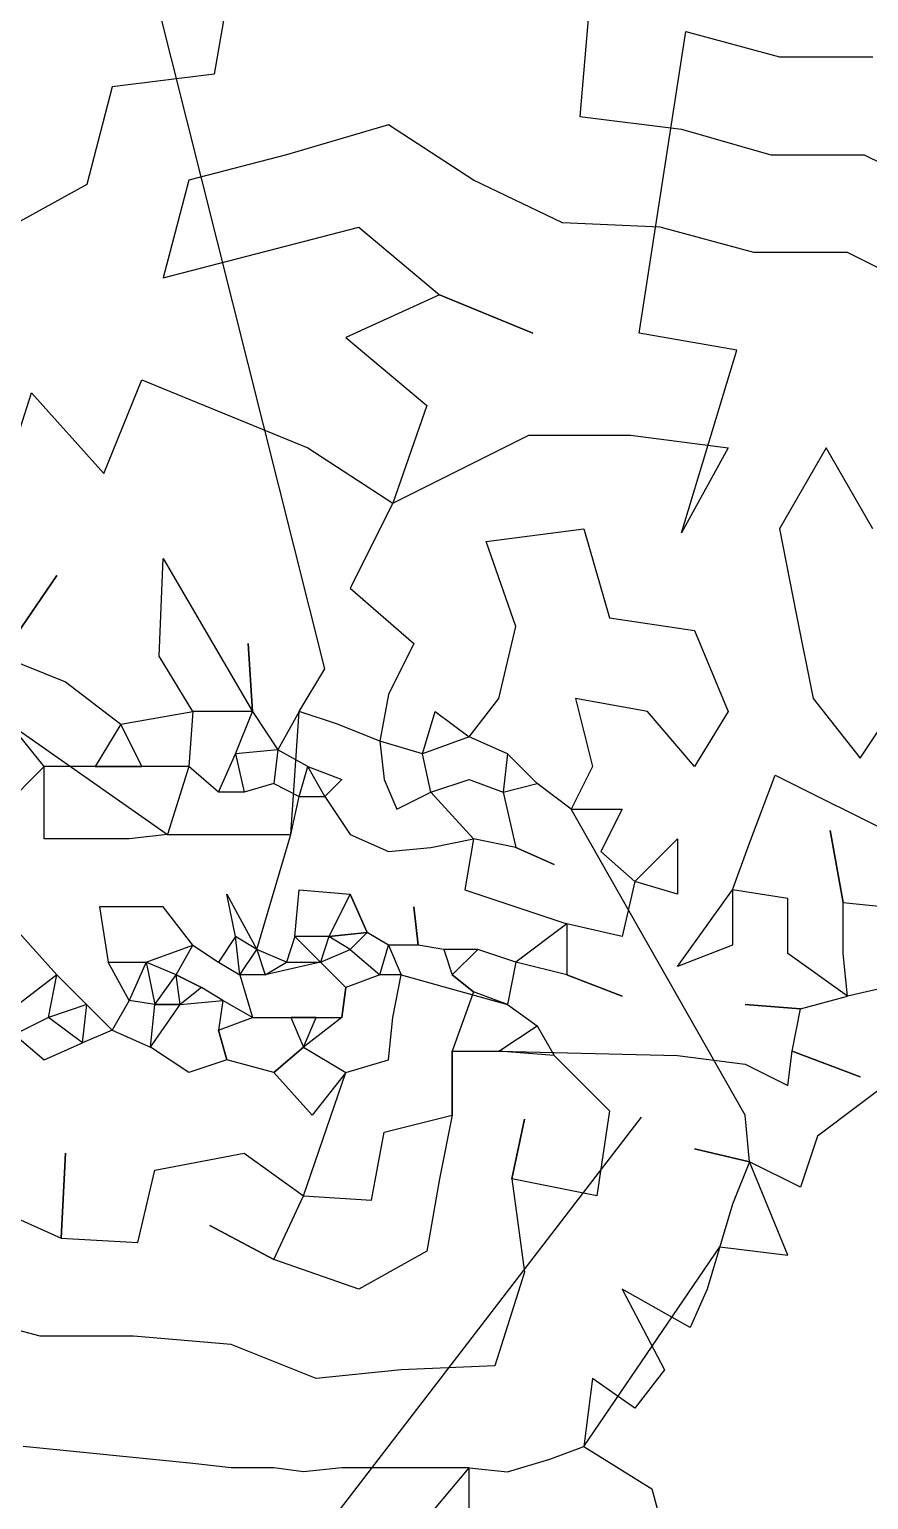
# Model space of a CAD drawing. Header units: metres. Extents: x -30499 to 36140, y -32767 to 32822.
# Drawn here: x -7963 to 2958, y -4977 to 14157 of the extents above; entities that cross this region are included whole.
import ezdxf

# ---------------------------------------------------------------- set-up
doc = ezdxf.new("R2010")
doc.units = ezdxf.units.M
doc.layers.add('Draw', color=2, linetype='CONTINUOUS')

msp = doc.modelspace()

# ---------------------------------------------------------------- linework, layer by layer
at = {"layer": 'draw'}
for p, q in [((-4120, 5834), (-7382, 18830)), ((-5336, 14848), (-5557, 13576)), ((-691, 14295), (-801, 13023)), ((-27, 10203), (580, 14129)), ((580, 14129), (1797, 13798)), ((1797, 13798), (1797, 13798)), ((1797, 13798), (3014, 13798)), ((-6885, 13410), (-7217, 12138)), ((-5557, 13576), (-6885, 13410)), ((-801, 13023), (525, 12857)), ((-3290, 12913), (-4617, 12526)), ((-2184, 12194), (-3290, 12913)), ((525, 12857), (1686, 12526)), ((-4617, 12526), (-5889, 12194)), ((1686, 12526), (1686, 12526)), ((1686, 12526), (2903, 12526)), ((2903, 12526), (4009, 11973)), ((-7217, 12138), (-8820, 11254)), ((-5889, 12194), (-6221, 10922)), ((-1023, 11641), (-2184, 12194)), ((-6221, 10922), (-3677, 11585)), ((-3677, 11585), (-2626, 10701)), ((248, 11585), (-1023, 11641)), ((1465, 11254), (248, 11585)), ((248, 11585), (248, 11585)), ((2682, 11254), (1465, 11254)), ((1465, 11254), (1465, 11254)), ((3788, 10701), (2682, 11254)), ((2682, 11254), (2682, 11254)), ((-2626, 10701), (-3843, 10148)), ((-2626, 10701), (-1410, 10203)), ((-1410, 10203), (-2626, 10701)), ((-3843, 10148), (-2792, 9263)), ((1244, 9982), (-27, 10203)), ((525, 7604), (1244, 9982)), ((-6995, 8378), (-6498, 9595)), ((-6498, 9595), (-4341, 8710)), ((-8323, 8212), (-7935, 9429)), ((-7935, 9429), (-6995, 8378)), ((-2792, 9263), (-3235, 7991)), ((-3235, 7991), (-1465, 8876)), ((-1465, 8876), (-138, 8876)), ((-138, 8876), (1133, 8710)), ((-4341, 8710), (-3235, 7991)), ((1133, 8710), (525, 7604)), ((2405, 8710), (1797, 7659)), ((3014, 7659), (2405, 8710)), ((-3235, 7991), (-3788, 6885)), ((-3235, 7991), (-3235, 7991)), ((-2018, 7493), (-746, 7659)), ((-746, 7659), (-414, 6498)), ((1797, 7659), (1797, 7659)), ((1797, 7659), (2018, 6553)), ((-1631, 6387), (-2018, 7493)), ((-6276, 6000), (-6221, 7272)), ((-6221, 7272), (-5060, 5281)), ((-8323, 6000), (-7604, 7051)), ((-7604, 7051), (-8323, 6000)), ((-3788, 6885), (-3788, 6885)), ((-3788, 6885), (-2958, 6166)), ((2018, 6553), (2239, 5447)), ((-1852, 5447), (-1631, 6387)), ((-1631, 6387), (-1631, 6387)), ((-414, 6498), (-414, 6498)), ((-414, 6498), (691, 6332)), ((691, 6332), (1133, 5281)), ((-5060, 5281), (-5115, 6166)), ((-5115, 6166), (-5060, 5281)), ((-2958, 6166), (-3290, 5502)), ((-2958, 6166), (-2958, 6166)), ((-8323, 6000), (-7493, 5668)), ((-5834, 5281), (-6276, 6000)), ((-6276, 6000), (-6276, 6000)), ((-4451, 5281), (-4120, 5834)), ((-7493, 5668), (-6774, 5115)), ((-3290, 5502), (-3401, 4894)), ((-3290, 5502), (-3290, 5502)), ((-2239, 4949), (-1852, 5447)), ((-1852, 5447), (-1852, 5447)), ((82, 5281), (-857, 5447)), ((-857, 5447), (-635, 4562)), ((2239, 5447), (2848, 4673)), ((2848, 4673), (3401, 5502)), ((-6774, 5115), (-5834, 5281)), ((-5834, 5281), (-5889, 4562)), ((-5060, 5281), (-5834, 5281)), ((-5834, 5281), (-5834, 5281)), ((-5281, 4728), (-5060, 5281)), ((-5060, 5281), (-5060, 5281)), ((-5060, 5281), (-4728, 4783)), ((-4451, 5281), (-4728, 4783)), ((-4562, 3677), (-4451, 5281)), ((-3954, 5115), (-4451, 5281)), ((-4451, 5281), (-4451, 5281)), ((-2848, 4728), (-2682, 5281)), ((-2682, 5281), (-2682, 5281)), ((-2682, 5281), (-2239, 4949)), ((691, 4562), (82, 5281)), ((1133, 5281), (691, 4562)), ((-7770, 4562), (-8212, 5115)), ((-8212, 5115), (-6166, 3677)), ((-6774, 5115), (-7106, 4562)), ((-6498, 4562), (-6774, 5115)), ((-3401, 4894), (-3954, 5115)), ((-3954, 5115), (-3954, 5115)), ((-3401, 4894), (-3401, 4894)), ((-3401, 4894), (-3345, 4396)), ((-2848, 4728), (-3401, 4894)), ((-3401, 4894), (-3401, 4894)), ((-2239, 4949), (-2848, 4728)), ((-2239, 4949), (-2239, 4949)), ((-1742, 4728), (-2239, 4949)), ((-5502, 4230), (-5281, 4728)), ((-4728, 4783), (-5281, 4728)), ((-5281, 4728), (-5281, 4728)), ((-5281, 4728), (-5170, 4230)), ((-5281, 4728), (-5281, 4728)), ((-4728, 4783), (-4783, 4341)), ((-4728, 4783), (-4783, 4341)), ((-4341, 4562), (-4728, 4783)), ((-4728, 4783), (-4728, 4783)), ((-4728, 4783), (-4728, 4783)), ((-2737, 4230), (-2848, 4728)), ((-2848, 4728), (-2848, 4728)), ((-1742, 4728), (-1797, 4230)), ((-1354, 4341), (-1742, 4728)), ((-1742, 4728), (-1742, 4728)), ((-1354, 4341), (-1742, 4728)), ((2848, 4673), (2848, 4673)), ((-7770, 4562), (-8323, 4009)), ((-5889, 4562), (-7770, 4562)), ((-7770, 4562), (-7770, 4562)), ((-7770, 3622), (-7770, 4562)), ((-7106, 4562), (-6498, 4562)), ((-5889, 4562), (-6166, 3677)), ((-5889, 4562), (-5889, 4562)), ((-5502, 4230), (-5889, 4562)), ((-4451, 4175), (-4341, 4562)), ((-4341, 4562), (-4341, 4562)), ((-4341, 4562), (-3898, 4396)), ((-4120, 4175), (-4341, 4562)), ((-4341, 4562), (-4341, 4562)), ((-635, 4562), (-912, 4009)), ((-635, 4562), (-635, 4562)), ((691, 4562), (691, 4562)), ((1410, 3567), (1742, 4451)), ((1742, 4451), (3511, 3567)), ((-5170, 4230), (-5502, 4230)), ((-5502, 4230), (-5502, 4230)), ((-5170, 4230), (-5502, 4230)), ((-4783, 4341), (-5170, 4230)), ((-5170, 4230), (-5170, 4230)), ((-4783, 4341), (-4783, 4341)), ((-4783, 4341), (-4451, 4175)), ((-3898, 4396), (-4120, 4175)), ((-3898, 4396), (-3898, 4396)), ((-3345, 4396), (-3345, 4396)), ((-3345, 4396), (-3179, 4009)), ((-3179, 4009), (-2737, 4230)), ((-2737, 4230), (-2239, 4396)), ((-2737, 4230), (-2737, 4230)), ((-2184, 3622), (-2737, 4230)), ((-2239, 4396), (-2239, 4396)), ((-2239, 4396), (-1797, 4230)), ((-1797, 4230), (-1354, 4341)), ((-1797, 4230), (-1797, 4230)), ((-1797, 4230), (-1797, 4230)), ((-1797, 4230), (-1631, 3511)), ((-1354, 4341), (-1354, 4341)), ((-912, 4009), (-1354, 4341)), ((-4562, 3677), (-4451, 4175)), ((-4451, 4175), (-4451, 4175)), ((-4451, 4175), (-4451, 4175)), ((-4451, 4175), (-4120, 4175)), ((-4120, 4175), (-4120, 4175)), ((-4120, 4175), (-3788, 3677)), ((-3179, 4009), (-3179, 4009)), ((-912, 4009), (-912, 4009)), ((-912, 4009), (-248, 4009)), ((1354, 27), (-912, 4009)), ((-248, 4009), (-525, 3456)), ((-248, 4009), (-248, 4009)), ((-6166, 3677), (-6664, 3622)), ((-6166, 3677), (-4562, 3677)), ((-5004, 2184), (-4562, 3677)), ((-3788, 3677), (-3290, 3456)), ((2626, 2792), (2460, 3732)), ((2460, 3732), (2626, 2792)), ((-6664, 3622), (-7770, 3622)), ((-6664, 3622), (-6664, 3622)), ((-3290, 3456), (-2737, 3511)), ((-3290, 3456), (-3290, 3456)), ((-2737, 3511), (-2184, 3622)), ((-2737, 3511), (-2737, 3511)), ((-2184, 3622), (-2295, 2958)), ((-1631, 3511), (-2184, 3622)), ((-2184, 3622), (-2184, 3622)), ((-1631, 3511), (-1631, 3511)), ((-1631, 3511), (-1133, 3290)), ((-1133, 3290), (-1631, 3511)), ((-525, 3456), (-525, 3456)), ((-525, 3456), (-82, 3069)), ((-82, 3069), (470, 3622)), ((470, 3622), (470, 3622)), ((470, 3622), (470, 2903)), ((1189, 2958), (1410, 3567)), ((1410, 3567), (1410, 3567)), ((-82, 3069), (-248, 2350)), ((-82, 3069), (-82, 3069)), ((470, 2903), (-82, 3069)), ((-5281, 2350), (-5392, 2903)), ((-5392, 2903), (-5004, 2184)), ((-4507, 2350), (-4451, 2958)), ((-4451, 2958), (-4451, 2958)), ((-4451, 2958), (-3788, 2903)), ((-3788, 2903), (-4064, 2350)), ((-3567, 2405), (-3788, 2903)), ((-3788, 2903), (-3788, 2903)), ((-3788, 2903), (-3567, 2405)), ((-2295, 2958), (-2295, 2958)), ((-2295, 2958), (-967, 2516)), ((470, 1963), (1189, 2958)), ((470, 2903), (470, 2903)), ((1907, 2848), (1189, 2958)), ((1189, 2958), (1189, 2239)), ((-6221, 2737), (-7051, 2737)), ((-7051, 2737), (-7051, 2737)), ((-7051, 2737), (-6940, 2018)), ((-5834, 2239), (-6221, 2737)), ((-6221, 2737), (-6221, 2737)), ((-2903, 2239), (-2958, 2737)), ((-2958, 2737), (-2903, 2239)), ((1907, 2129), (1907, 2848)), ((2626, 2129), (2626, 2792)), ((2626, 2792), (2626, 2792)), ((2626, 2792), (3179, 2737)), ((-967, 2516), (-1631, 2018)), ((-967, 2516), (-967, 2516)), ((-967, 2516), (-967, 1852)), ((-248, 2350), (-967, 2516)), ((-8101, 2405), (-7604, 1852)), ((-5281, 2350), (-5502, 2018)), ((-5004, 2184), (-5281, 2350)), ((-5281, 2350), (-5281, 2350)), ((-5226, 1852), (-5281, 2350)), ((-5281, 2350), (-5281, 2350)), ((-4507, 2350), (-4617, 2018)), ((-3843, 1686), (-4507, 2350)), ((-4507, 2350), (-4507, 2350)), ((-4064, 2350), (-4507, 2350)), ((-4507, 2350), (-4507, 2350)), ((-4064, 2350), (-4175, 2018)), ((-4064, 2350), (-3567, 2405)), ((-3567, 2405), (-4064, 2350)), ((-4064, 2350), (-4064, 2350)), ((-3788, 2184), (-4064, 2350)), ((-4064, 2350), (-4064, 2350)), ((-3567, 2405), (-3788, 2184)), ((-3290, 2239), (-3567, 2405)), ((-3567, 2405), (-3567, 2405)), ((-6442, 2018), (-5834, 2239)), ((-6055, 1852), (-5834, 2239)), ((-5834, 2239), (-5834, 2239)), ((-5834, 2239), (-5502, 2018)), ((-5226, 1852), (-5004, 2184)), ((-4617, 2018), (-5004, 2184)), ((-5004, 2184), (-5004, 2184)), ((-5004, 2184), (-4894, 1852)), ((-4175, 2018), (-3788, 2184)), ((-3788, 2184), (-3788, 2184)), ((-3788, 2184), (-3401, 1852)), ((-3788, 2184), (-3788, 2184)), ((-3401, 1852), (-3290, 2239)), ((-2903, 2239), (-3290, 2239)), ((-3290, 2239), (-3290, 2239)), ((-3290, 2239), (-3124, 1852)), ((-3290, 2239), (-3290, 2239)), ((-2571, 2184), (-2903, 2239)), ((-2903, 2239), (-2903, 2239)), ((-2129, 2184), (-2571, 2184)), ((-2571, 2184), (-2571, 2184)), ((-2129, 2184), (-2571, 2184)), ((-2571, 2184), (-2460, 1852)), ((-2460, 1852), (-2129, 2184)), ((-1631, 2018), (-2129, 2184)), ((-2129, 2184), (-2129, 2184)), ((1189, 2239), (470, 1963)), ((1189, 2239), (1189, 2239)), ((2682, 1576), (1907, 2129)), ((2682, 1576), (2626, 2129)), ((2626, 2129), (2626, 2129)), ((-6940, 2018), (-6940, 2018)), ((-6940, 2018), (-6442, 2018)), ((-6664, 1520), (-6940, 2018)), ((-6940, 2018), (-6442, 2018)), ((-6442, 2018), (-6664, 1520)), ((-6442, 2018), (-6442, 2018)), ((-6442, 2018), (-6332, 1465)), ((-6055, 1852), (-6442, 2018)), ((-5502, 2018), (-5502, 2018)), ((-5502, 2018), (-5226, 1852)), ((-5502, 2018), (-5226, 1852)), ((-4894, 1852), (-4617, 2018)), ((-4175, 2018), (-4894, 1852)), ((-4617, 2018), (-4617, 2018)), ((-4617, 2018), (-4617, 2018)), ((-4617, 2018), (-4175, 2018)), ((-4175, 2018), (-4175, 2018)), ((-1631, 2018), (-1742, 1465)), ((-967, 1852), (-1631, 2018)), ((-1631, 2018), (-1631, 2018)), ((-7604, 1852), (-8765, 967)), ((-7714, 1299), (-7604, 1852)), ((-7604, 1852), (-7604, 1852)), ((-7604, 1852), (-6885, 1133)), ((-6332, 1465), (-6055, 1852)), ((-6055, 1852), (-6055, 1852)), ((-6000, 1465), (-6055, 1852)), ((-6055, 1852), (-6055, 1852)), ((-6055, 1852), (-5723, 1686)), ((-5723, 1686), (-6055, 1852)), ((-5226, 1852), (-5226, 1852)), ((-5226, 1852), (-5060, 1299)), ((-4894, 1852), (-5226, 1852)), ((-5226, 1852), (-5226, 1852)), ((-4894, 1852), (-4894, 1852)), ((-3401, 1852), (-3843, 1686)), ((-3124, 1852), (-3401, 1852)), ((-3401, 1852), (-3401, 1852)), ((-3401, 1852), (-3401, 1852)), ((-3235, 1299), (-3124, 1852)), ((-3124, 1852), (-3124, 1852)), ((-3124, 1852), (-1742, 1465)), ((-2184, 1631), (-2460, 1852)), ((-2460, 1852), (-2460, 1852)), ((-2460, 1852), (-2184, 1631)), ((-967, 1852), (-967, 1852)), ((-967, 1852), (-248, 1576)), ((-248, 1576), (-967, 1852)), ((-5723, 1686), (-6000, 1465)), ((-5447, 1520), (-5723, 1686)), ((-5723, 1686), (-5723, 1686)), ((-3898, 1299), (-3843, 1686)), ((-3843, 1686), (-3898, 1299)), ((-3843, 1686), (-3843, 1686)), ((-2184, 1631), (-2460, 857)), ((-1742, 1465), (-2184, 1631)), ((-2184, 1631), (-2184, 1631)), ((2073, 1410), (2682, 1576)), ((4783, 1631), (2295, -248)), ((3179, 1686), (2682, 1576)), ((2682, 1576), (2682, 1576)), ((-7217, 1465), (-7714, 1299)), ((-7272, 967), (-7217, 1465)), ((-7217, 1465), (-7217, 1465)), ((-6664, 1520), (-6885, 1133)), ((-6332, 1465), (-6664, 1520)), ((-6664, 1520), (-6664, 1520)), ((-6664, 1520), (-6664, 1520)), ((-6387, 912), (-6332, 1465)), ((-6387, 912), (-6000, 1465)), ((-6000, 1465), (-6332, 1465)), ((-6332, 1465), (-6332, 1465)), ((-6332, 1465), (-6332, 1465)), ((-6332, 1465), (-6000, 1465)), ((-6000, 1465), (-5447, 1520)), ((-6000, 1465), (-6000, 1465)), ((-5447, 1520), (-5502, 1133)), ((-5060, 1299), (-5447, 1520)), ((-5447, 1520), (-5447, 1520)), ((-5447, 1520), (-5447, 1520)), ((-1742, 1465), (-1742, 1465)), ((-1742, 1465), (-1354, 1189)), ((2073, 1410), (1354, 1465)), ((1354, 1465), (2073, 1410)), ((1963, 857), (2073, 1410)), ((2073, 1410), (2073, 1410)), ((-7714, 1299), (-8157, 1078)), ((-7714, 1299), (-7714, 1299)), ((-7272, 967), (-7714, 1299)), ((-5502, 1133), (-5060, 1299)), ((-5060, 1299), (-5060, 1299)), ((-5060, 1299), (-5060, 1299)), ((-5060, 1299), (-3898, 1299)), ((-4230, 1299), (-4562, 1299)), ((-4562, 1299), (-4396, 912)), ((-3898, 1299), (-4396, 912)), ((-4396, 912), (-4230, 1299)), ((-3898, 1299), (-3898, 1299)), ((-3290, 746), (-3235, 1299)), ((-3235, 1299), (-3235, 1299)), ((-1852, 857), (-1354, 1189)), ((-1354, 1189), (-1354, 1189)), ((-1354, 1189), (-1133, 801)), ((-1354, 1189), (-1133, 801)), ((-8157, 1078), (-7770, 746)), ((-7770, 746), (-7272, 967)), ((-6885, 1133), (-7272, 967)), ((-7272, 967), (-7272, 967)), ((-6885, 1133), (-6885, 1133)), ((-6885, 1133), (-6885, 1133)), ((-6885, 1133), (-6387, 912)), ((-5502, 1133), (-5502, 1133)), ((-5392, 746), (-5502, 1133)), ((-5502, 1133), (-5392, 746)), ((-6387, 912), (-6387, 912)), ((-5889, 580), (-6387, 912)), ((-4783, 580), (-4396, 912)), ((-4396, 912), (-4783, 580)), ((-4396, 912), (-4396, 912)), ((-4396, 912), (-4396, 912)), ((-4396, 912), (-3843, 580)), ((-2460, 857), (-2460, 857)), ((-2460, 857), (-2460, 27)), ((-2460, 27), (-2460, 857)), ((-2460, 857), (-1852, 857)), ((-1852, 857), (-1852, 857)), ((-1133, 801), (-1852, 857)), ((-1852, 857), (470, 801)), ((-1133, 801), (-1133, 801)), ((-1133, 801), (-414, 82)), ((470, 801), (1354, 691)), ((1907, 414), (1963, 857)), ((1963, 857), (1963, 857)), ((1963, 857), (2848, 525)), ((2848, 525), (1963, 857)), ((-7770, 746), (-7770, 746)), ((-5392, 746), (-5889, 580)), ((-5889, 580), (-5889, 580)), ((-4783, 580), (-5392, 746)), ((-5392, 746), (-5392, 746)), ((-4285, 27), (-4783, 580)), ((-4783, 580), (-4783, 580)), ((-4396, -1023), (-3843, 580)), ((-3843, 580), (-4285, 27)), ((-3843, 580), (-3290, 746)), ((-3843, 580), (-3843, 580)), ((-3290, 746), (-3290, 746)), ((1354, 691), (1354, 691)), ((1354, 691), (1907, 414)), ((1907, 414), (1907, 414)), ((0, 0), (-24858, -32324)), ((-4285, 27), (-4285, 27)), ((-3345, -193), (-2460, 27)), ((-2460, 27), (-2626, -801)), ((-2460, 27), (-2460, 27)), ((-414, 82), (-580, -1023)), ((-414, 82), (-414, 82)), ((1410, -580), (1354, 27)), ((-1686, -801), (-1520, -27)), ((-1520, -27), (-1686, -801)), ((-3511, -1078), (-3345, -193)), ((-3345, -193), (-3345, -193)), ((2295, -248), (2073, -912)), ((-7548, -1576), (-7493, -470)), ((-7493, -470), (-7548, -1576)), ((-6332, -691), (-5170, -470)), ((-5170, -470), (-4396, -1023)), ((1410, -580), (691, -414)), ((691, -414), (1410, -580)), ((-6553, -1631), (-6332, -691)), ((1410, -580), (1189, -1133)), ((2073, -912), (1410, -580)), ((1907, -1797), (1410, -580)), ((-2626, -801), (-2792, -1742)), ((-2626, -801), (-2626, -801)), ((-580, -1023), (-1686, -801)), ((-1686, -801), (-1520, -2018)), ((-8654, -1078), (-7548, -1576)), ((-4783, -1852), (-4396, -1023)), ((-4396, -1023), (-4396, -1023)), ((-4396, -1023), (-3511, -1078)), ((-3511, -1078), (-3511, -1078)), ((1189, -1133), (857, -2239)), ((1189, -1133), (1189, -1133)), ((-4783, -1852), (-5613, -1410)), ((-5613, -1410), (-4783, -1852)), ((-7548, -1576), (-7548, -1576)), ((-7548, -1576), (-6553, -1631)), ((-6553, -1631), (-6553, -1631)), ((-746, -4285), (1023, -1686)), ((1023, -1686), (1907, -1797)), ((-3677, -2239), (-4783, -1852)), ((-2792, -1742), (-3677, -2239)), ((-2792, -1742), (-2792, -1742)), ((-1520, -2018), (-1907, -3235)), ((635, -2737), (-248, -2239)), ((-248, -2239), (304, -3290)), ((857, -2239), (635, -2737)), ((857, -2239), (857, -2239)), ((-7825, -2848), (-9097, -2516)), ((-6608, -2848), (-7825, -2848)), ((-7825, -2848), (-7825, -2848)), ((-5336, -2958), (-6608, -2848)), ((635, -2737), (635, -2737)), ((-4230, -3401), (-5336, -2958)), ((-1907, -3235), (-3124, -3290)), ((-3124, -3290), (-4230, -3401)), ((-4230, -3401), (-4230, -3401)), ((-3124, -3290), (-3124, -3290)), ((-635, -3401), (-746, -4285)), ((-82, -3788), (-635, -3401)), ((304, -3290), (-82, -3788)), ((-82, -3788), (-82, -3788)), ((-5834, -4507), (-8046, -4285)), ((-1189, -4451), (-746, -4285)), ((-746, -4285), (138, -4839)), ((-5336, -4562), (-5834, -4507)), ((-5834, -4507), (-5834, -4507)), ((-4783, -4562), (-5336, -4562)), ((-5336, -4562), (-5336, -4562)), ((-4396, -4617), (-4783, -4562)), ((-4783, -4562), (-4783, -4562)), ((-3898, -4562), (-4396, -4617)), ((-4009, -6664), (-2239, -4562)), ((-2239, -4562), (-3898, -4562)), ((-3898, -4562), (-3898, -4562)), ((-2239, -5668), (-2239, -4562)), ((-2239, -4562), (-1742, -4617)), ((-1742, -4617), (-1189, -4451)), ((-1189, -4451), (-1189, -4451)), ((-4396, -4617), (-4396, -4617)), ((-1742, -4617), (-1742, -4617)), ((138, -4839), (138, -4839)), ((138, -4839), (470, -6055))]:
    msp.add_line(p, q, dxfattribs=at)

doc.saveas('drawing.dxf')
